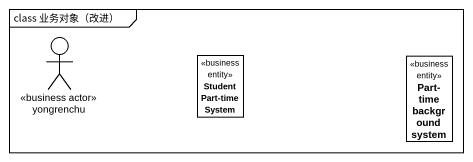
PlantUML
@startuml
mainframe class 业务对象（改进）
allowmixing
hide circle
hide empty members
actor yongrenchu <<business actor>>
class "Student Part-time System" as Student_Part_time_System <<business entity>>
class "Part-time background system" as Part_time_background_system <<business entity>>
@enduml
